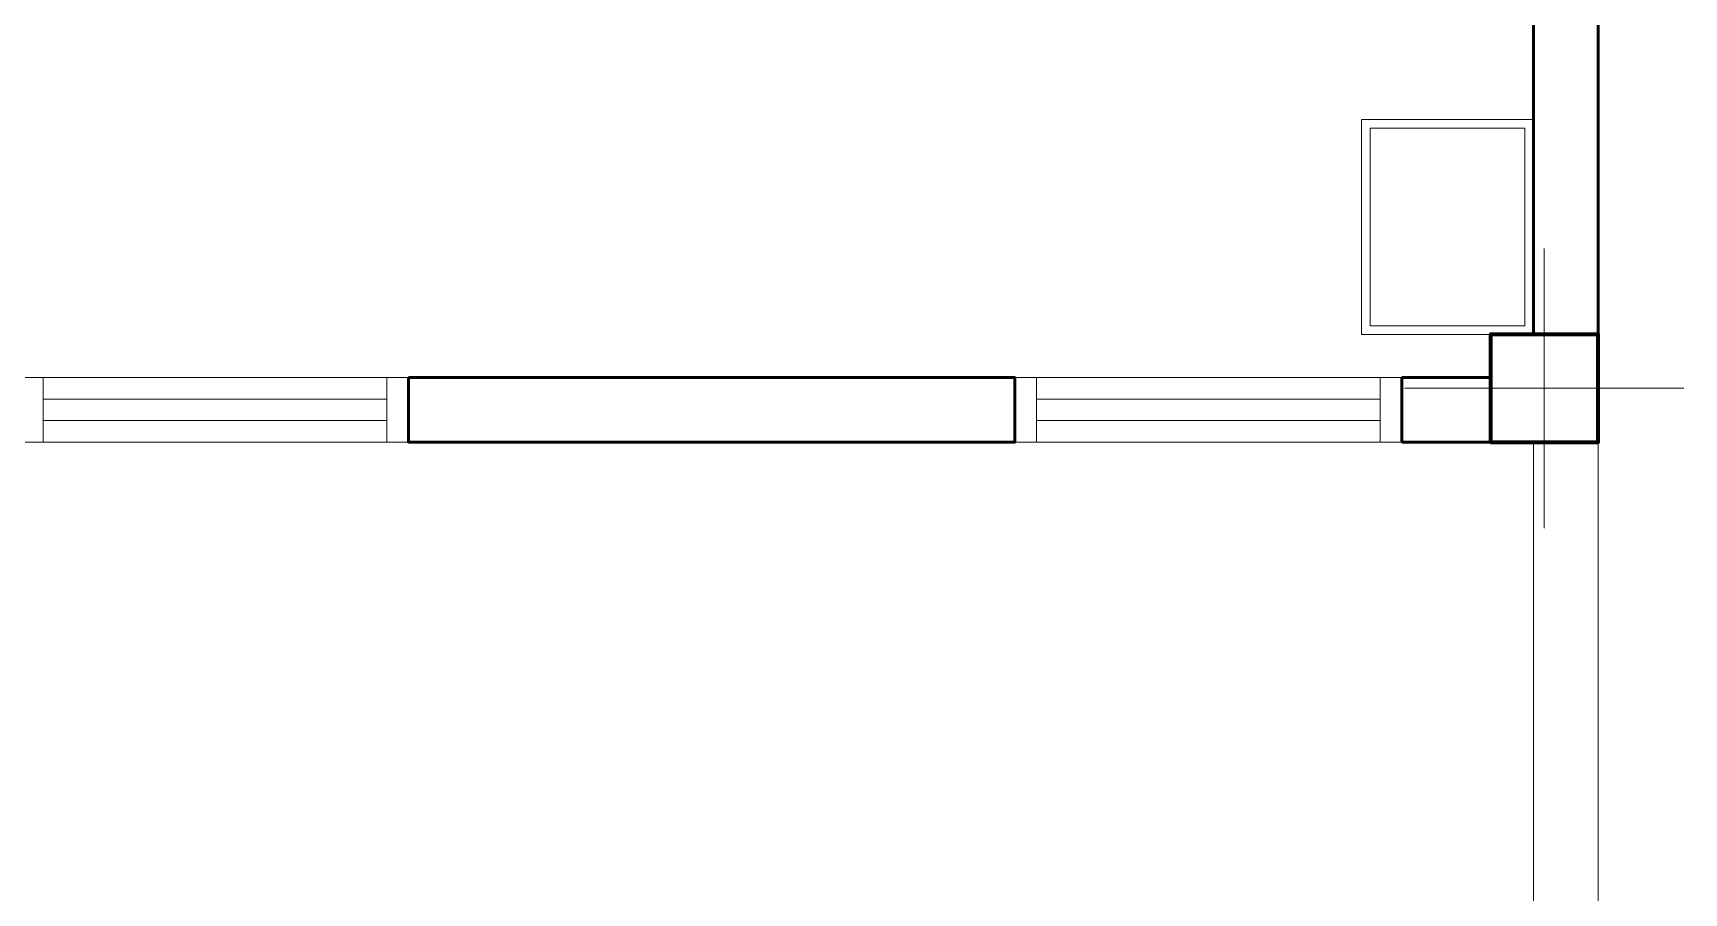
# Model space of a CAD drawing. Extents: x -454308 to 890911, y -14103 to 1343694.
# Drawn here: x 205695 to 205810.2, y 658775.4 to 658835.4 of the extents above; entities that cross this region are included whole.
import ezdxf

# ---------------------------------------------------------------- set-up
doc = ezdxf.new("R2010")
doc.units = 0
doc.header["$MEASUREMENT"] = 0
for name, color, linetype, lineweight in [('columnas', 1, 'Continuous', 70), ('EJES', 8, 'Continuous', 5), ('Mobiliario', 7, 'Continuous', 9), ('paredes', 20, 'Continuous', 50), ('VENTANAS', 7, 'Continuous', 20)]:
    doc.layers.add(name, color=color, linetype=linetype, lineweight=lineweight)

msp = doc.modelspace()

# ---------------------------------------------------------------- linework, layer by layer
at = {"layer": 'columnas'}
msp.add_lwpolyline([(205796.715, 658806.817), (205804.215, 658806.817), (205804.215, 658814.317), (205796.715, 658814.317), (205796.715, 658806.817)], dxfattribs=at)
at = {"layer": 'EJES'}
for points in [[(205800.465, 658800.817), (205800.465, 658820.317)], [(205790.715, 658810.567), (205810.215, 658810.567)]]:
    msp.add_lwpolyline(points, dxfattribs=at)
at = {"layer": 'Mobiliario'}
for p, q in [((205799.715, 658641.817), (205799.715, 658806.817)), ((205804.215, 658641.817), (205804.215, 658806.817))]:
    msp.add_line(p, q, dxfattribs=at)
for points in [[(205799.715, 658814.317), (205787.715, 658814.317), (205787.715, 658829.317), (205799.715, 658829.317)], [(205799.115, 658814.917), (205788.315, 658814.917), (205788.315, 658828.717), (205799.115, 658828.717)]]:
    msp.add_lwpolyline(points, close=True, dxfattribs=at)
at = {"layer": 'paredes'}
for p, q in [((205804.215, 658806.817), (205804.215, 659174.317)), ((205799.715, 658814.317), (205799.715, 658896.817))]:
    msp.add_line(p, q, dxfattribs=at)
for points in [[(205721.171, 658811.317), (205721.171, 658806.817), (205763.51, 658806.817), (205763.51, 658811.317), (205721.171, 658811.317)], [(205796.715, 658811.317), (205790.51, 658811.317)], [(205790.51, 658811.317), (205790.51, 658806.817)], [(205796.715, 658806.817), (205790.51, 658806.817)]]:
    msp.add_lwpolyline(points, dxfattribs=at)
at = {"layer": 'VENTANAS'}
for points in [[(205694.171, 658811.317), (205721.171, 658811.317)], [(205695.671, 658806.817), (205695.671, 658811.317)], [(205719.671, 658806.817), (205719.671, 658811.317)], [(205790.51, 658811.317), (205763.51, 658811.317)], [(205765.01, 658806.817), (205765.01, 658811.317)], [(205789.01, 658806.817), (205789.01, 658811.317)], [(205719.671, 658809.817), (205695.671, 658809.817)], [(205765.01, 658809.817), (205789.01, 658809.817)], [(205719.671, 658808.317), (205695.671, 658808.317)], [(205765.01, 658808.317), (205789.01, 658808.317)], [(205694.171, 658806.817), (205721.171, 658806.817)], [(205790.51, 658806.817), (205763.51, 658806.817)]]:
    msp.add_lwpolyline(points, dxfattribs=at)

doc.saveas('drawing.dxf')
